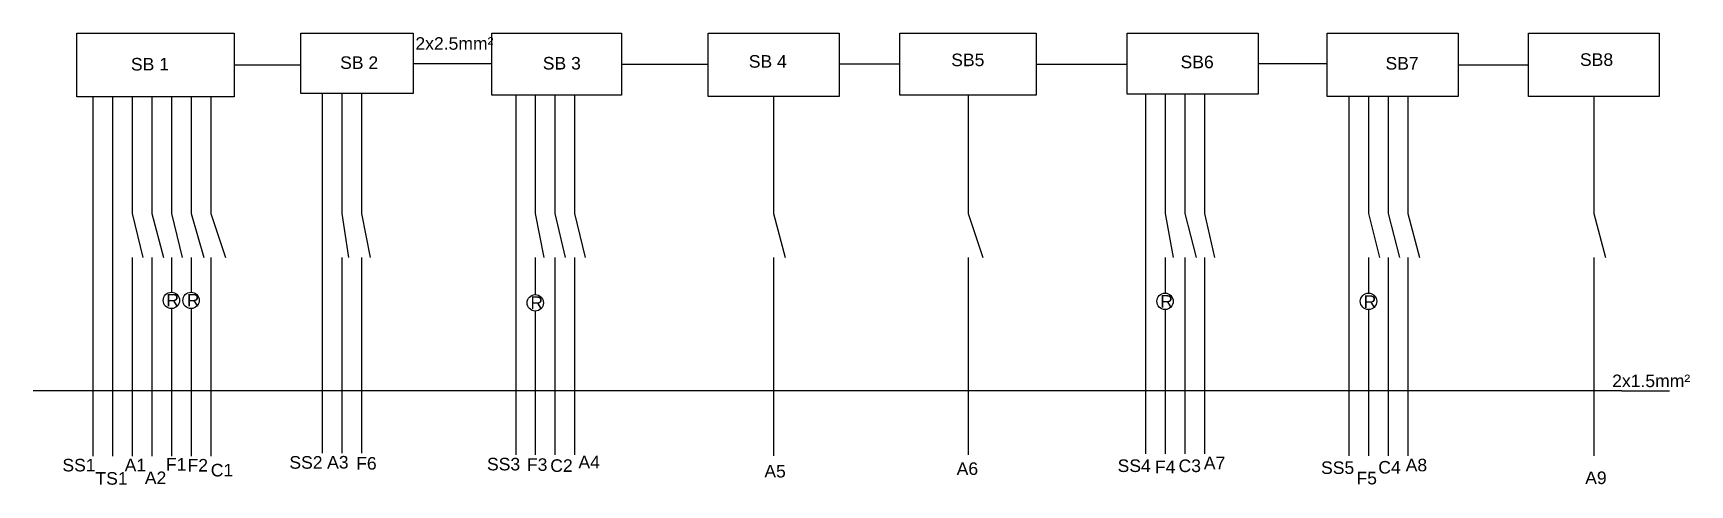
# Model space of a CAD drawing. Header units: inches. Extents: x 50 to 4028, y -27 to 855.
# Drawn here: x 3016 to 4028, y 52 to 328 of the extents above; entities that cross this region are included whole.
import ezdxf

# ---------------------------------------------------------------- set-up
doc = ezdxf.new("R2010")
doc.units = ezdxf.units.IN
doc.header["$MEASUREMENT"] = 0
doc.layers.add('Switchboard', color=7, linetype='Continuous')
doc.styles.add('Annotative', font='arial.ttf')

msp = doc.modelspace()

# ---------------------------------------------------------------- linework, layer by layer
for p, q in [((3886.78, 308.57), (3929.65, 308.57)), ((3986.83, 109.37), (4015.82, 109.37))]:
    msp.add_line(p, q)
at = {"layer": 'Switchboard'}
for p, q in [((3138.69, 308.49), (3179.56, 308.49)), ((3248.27, 309.42), (3296.27, 309.42)), ((3375.57, 308.91), (3428.44, 308.91)), ((3545.55, 308.91), (3508.43, 308.91)), ((3628.92, 308.91), (3684.51, 308.91)), ((3764.49, 309.25), (3806.79, 309.25)), ((3052.43, 289.07), (3052.43, 69.3)), ((3064.43, 289.07), (3064.43, 69.3)), ((3076.43, 289.07), (3076.43, 217.77)), ((3088.43, 289.07), (3088.43, 217.77)), ((3100.43, 289.07), (3100.43, 217.77)), ((3112.43, 289.07), (3112.43, 217.77)), ((3124.43, 289.07), (3124.43, 217.77)), ((3192.61, 290.94), (3192.61, 71.17)), ((3204.61, 290.94), (3204.61, 217.77)), ((3216.61, 290.94), (3216.61, 217.77)), ((3310.81, 289.91), (3310.81, 70.14)), ((3322.81, 289.91), (3322.81, 217.77)), ((3334.81, 289.91), (3334.81, 217.77)), ((3346.81, 289.91), (3346.81, 217.77)), ((3468.44, 289.23), (3468.44, 217.77)), ((3587.24, 289.91), (3587.24, 217.77)), ((3695.65, 290.59), (3695.65, 70.82)), ((3707.65, 290.59), (3707.65, 217.77)), ((3719.65, 290.59), (3719.65, 217.77)), ((3731.65, 290.59), (3731.65, 217.77)), ((3819.94, 289.23), (3819.94, 69.47)), ((3831.94, 289.23), (3831.94, 217.77)), ((3843.94, 289.23), (3843.94, 217.77)), ((3855.94, 289.23), (3855.94, 217.77)), ((3969.64, 289.23), (3969.64, 217.77)), ((3076.43, 217.77), (3082.89, 190.73)), ((3088.43, 217.77), (3095.59, 190.73)), ((3100.43, 217.77), (3106.97, 190.73)), ((3112.43, 217.77), (3120.32, 190.73)), ((3124.43, 217.77), (3133.47, 190.73)), ((3204.61, 217.77), (3208.69, 190.73)), ((3216.61, 217.77), (3221.9, 190.73)), ((3322.81, 217.77), (3327.92, 190.73)), ((3334.81, 217.77), (3341.14, 190.73)), ((3346.81, 217.77), (3353.26, 190.73)), ((3468.44, 217.77), (3475.53, 190.73)), ((3587.24, 217.77), (3596.34, 190.73)), ((3707.65, 217.77), (3712.66, 190.73)), ((3719.65, 217.77), (3726.69, 190.73)), ((3731.65, 217.77), (3737.85, 190.73)), ((3831.94, 217.77), (3838.62, 190.73)), ((3843.94, 217.77), (3850.85, 190.73)), ((3855.94, 217.77), (3863.09, 190.73)), ((3969.64, 217.77), (3976.73, 190.73)), ((3076.43, 190.73), (3076.43, 69.3)), ((3088.43, 190.73), (3088.43, 69.3)), ((3100.43, 190.73), (3100.43, 169.54)), ((3112.43, 190.73), (3112.43, 169.54)), ((3124.43, 190.73), (3124.43, 69.3)), ((3124.43, 190.73), (3124.43, 69.3)), ((3204.61, 190.73), (3204.61, 71.17)), ((3216.61, 190.73), (3216.61, 71.17)), ((3322.81, 190.73), (3322.81, 168.07)), ((3334.81, 190.73), (3334.81, 70.14)), ((3346.81, 190.73), (3346.81, 70.14)), ((3468.44, 190.73), (3468.44, 69.47)), ((3587.24, 190.73), (3587.24, 70.14)), ((3707.65, 190.73), (3707.65, 169)), ((3719.65, 190.73), (3719.65, 70.82)), ((3731.65, 190.73), (3731.65, 70.82)), ((3831.94, 190.73), (3831.94, 169)), ((3843.94, 190.73), (3843.94, 69.47)), ((3855.94, 190.73), (3855.94, 69.47)), ((3969.64, 190.73), (3969.64, 69.47)), ((3100.43, 159.54), (3100.43, 69.3)), ((3112.43, 159.54), (3112.43, 69.3)), ((3322.81, 158.07), (3322.81, 70.14)), ((3707.65, 159), (3707.65, 70.82)), ((3831.94, 159), (3831.94, 69.47)), ((3986.83, 109.37), (3015.94, 109.37))]:
    msp.add_line(p, q, dxfattribs=at)
for points in [[(3042.61, 327.91), (3138.69, 327.91), (3138.69, 289.07), (3042.61, 289.07)], [(3179.56, 327.91), (3248.27, 327.91), (3248.27, 290.94), (3179.56, 290.94)], [(3296.27, 327.91), (3375.57, 327.91), (3375.57, 289.91), (3296.27, 289.91)], [(3428.44, 327.91), (3508.43, 327.91), (3508.43, 289.23), (3428.44, 289.23)], [(3545.55, 327.91), (3628.92, 327.91), (3628.92, 289.91), (3545.55, 289.91)], [(3684.51, 327.91), (3764.49, 327.91), (3764.49, 290.59), (3684.51, 290.59)], [(3806.79, 327.91), (3886.78, 327.91), (3886.78, 289.23), (3806.79, 289.23)], [(3929.65, 327.91), (4009.63, 327.91), (4009.63, 289.23), (3929.65, 289.23)]]:
    msp.add_lwpolyline(points, close=True, dxfattribs=at)
for centre in [(3100.43, 164.54), (3112.43, 164.54), (3322.81, 163.07), (3707.65, 164), (3831.94, 164)]:
    msp.add_circle(centre, 5, dxfattribs=at)

# ---------------------------------------------------------------- texts
at = {"layer": 'Switchboard', "char_height": 7.68, "attachment_point": 1, "style": 'Annotative'}
for s, width, heights, insert in [('2x2.5mm²', 50.7053, [55.83], (3249.54, 325.43)), ('\\pi97.749;SB 4', 217.758, [0], (3355.49, 314.47)), ('\\pi99.195;SB5', 217.758, [0], (3477.77, 315.4)), ('\\pi99.227;SB6', 217.758, [0], (3617.86, 314.14)), ('\\pi99.216;SB8', 217.758, [0], (3861.95, 315.57)), ('\\pi98.475;SB 1', 217.758, [0], (2977.23, 312.76)), ('\\pi97.773;SB 2', 217.758, [0], (3105.76, 313.72)), ('\\pi97.734;SB 3', 217.758, [0], (3229.63, 313.35)), ('\\pi99.224;SB7', 217.758, [0], (3743.11, 313.31)), ('R', 30.4032, [0], (3097.35, 168.54)), ('R', 30.4032, [0], (3109.83, 168.55)), ('R', 30.4032, [0], (3319.81, 166.99)), ('R', 30.4032, [0], (3704.74, 167.79)), ('R', 30.4032, [0], (3828.99, 167.65)), ('2x1.5mm²', 50.7053, [55.83], (3980.84, 119.24)), ('SS1', 29.4548, [0], (3033.82, 67.72)), ('A1', 16.9264, [0], (3071.87, 67.77)), ('F1', 50.489, [0], (3097.1, 68.2)), (' F2', 40.8427, [0], (3107.31, 67.67)), ('C1', 16.9264, [0], (3124.5, 64.67)), ('SS2', 29.4548, [0], (3172.52, 69.38)), ('A3', 16.9264, [0], (3195.58, 69.5)), ('F6', 16.9264, [0], (3213.33, 68.83)), ('SS3', 29.4548, [0], (3293.28, 68.35)), ('F3', 16.9264, [0], (3317.67, 68.06)), ('C2', 16.9264, [0], (3331.94, 67.46)), ('A4', 16.9264, [0], (3349.15, 69.6)), ('A5', 16.9264, [0], (3462.77, 64.01)), ('A6', 16.9264, [0], (3580.29, 65.56)), ('SS4', 29.4548, [0], (3678.63, 67.36)), ('F4', 16.9264, [0], (3701.43, 66.64)), ('C3', 16.9264, [0], (3715.88, 67.33)), ('A7', 16.9264, [0], (3731.34, 69)), ('SS5', 29.4548, [0], (3802.94, 66.17)), ('C4', 16.9264, [0], (3837.93, 66.42)), ('A8', 16.9264, [0], (3854.67, 67.79)), ('TS1', 11.8518, [0], (3054.01, 59.61)), ('A2', 16.9264, [0], (3084.2, 59.97)), ('F5', 16.9264, [0], (3824.58, 59.8)), ('A9', 16.9264, [0], (3964.36, 59.99))]:
    msp.add_mtext_dynamic_manual_height_columns(s, width=width, gutter_width=38.4, heights=heights, dxfattribs=dict(at, insert=insert))

doc.saveas('drawing.dxf')
